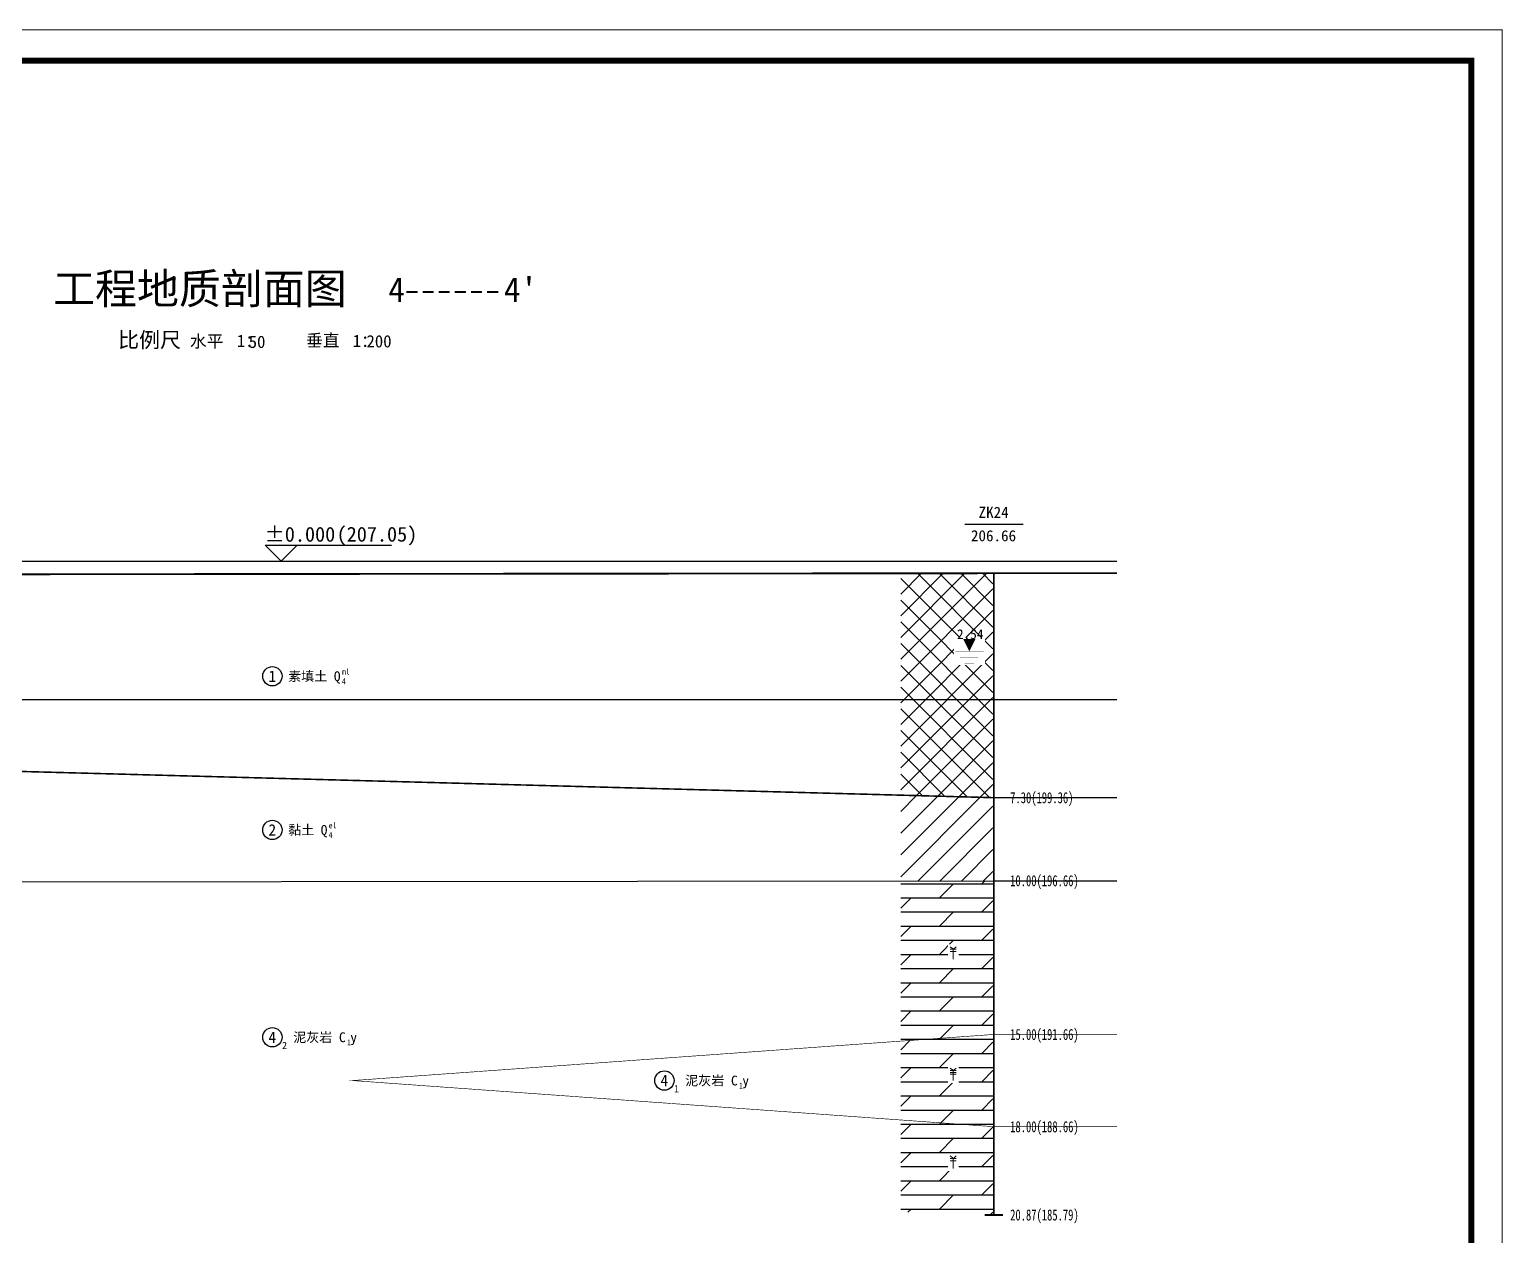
# Model space of a CAD drawing. Header units: millimetres. Extents: x -255 to 9196, y 129 to 426.
# Drawn here: x 1646.1 to 1885.6, y 230.3 to 426.4 of the extents above; entities that cross this region are included whole.
import ezdxf
from ezdxf.enums import TextEntityAlignment as Align

# ---------------------------------------------------------------- set-up
doc = ezdxf.new("R2010")
doc.units = ezdxf.units.MM
doc.linetypes.add('sx', pattern=[10, 5, 0, 5, 0])
for name, color, linetype in [('GiCAD_PouMian', 7, 'Continuous'), ('地质-图框', 7, 'Continuous'), ('地质-地层符号', 3, 'Continuous'), ('地质-地层线', 7, 'Continuous'), ('地质-地面线', 7, 'Continuous'), ('地质-填充花纹', 4, 'Continuous'), ('地质-文字', 7, 'Continuous'), ('地质-水位线', 5, 'Continuous'), ('地质-钻孔', 7, 'Continuous')]:
    doc.layers.add(name, color=color, linetype=linetype)
doc.layers.add('不打印', color=7, linetype='Continuous', plot=False)
doc.styles.add('LZ_FONTS_FS', font='simfang.ttf', dxfattribs={"width": 0.7})
doc.styles.add('LZ_PMT_LINE', font='', dxfattribs={"height": 2})
doc.styles.get("Standard").update_dxf_attribs({"font": 'simfang.ttf', "height": 2.5})
doc.styles.add('地下水位', font='', dxfattribs={"width": 0.7, "height": 1.58})
doc.styles.add('地层编号', font='', dxfattribs={"width": 0.7, "height": 1.85})
doc.styles.add('层底标注', font='', dxfattribs={"width": 0.7, "height": 1.8})
doc.styles.add('岩土名称', font='simfang.ttf', dxfattribs={"width": 0.7, "height": 1.55})
doc.styles.add('时代', font='', dxfattribs={"width": 0.7, "height": 1.6})
doc.styles.add('标题', font='simfang.ttf', dxfattribs={"width": 0.7, "height": 8})
doc.styles.add('钻孔标注', font='', dxfattribs={"width": 0.7, "height": 1.8})
doc.styles.get('LZ_PMT_LINE').set_extended_font_data('SimSun')
doc.styles.get('地下水位').set_extended_font_data('FangSong_GB2312')
doc.styles.get('地层编号').set_extended_font_data('FangSong_GB2312')
doc.styles.get('层底标注').set_extended_font_data('FangSong_GB2312')
doc.styles.get('时代').set_extended_font_data('FangSong_GB2312')
doc.styles.get('钻孔标注').set_extended_font_data('FangSong_GB2312')
doc.linetypes.add('bzhjcx', pattern='A,0.001,[2,XX1.shx,S=1,R=0,X=1,Y=0],-2', length=2.001)
doc.linetypes.add('swx', pattern='A,7,-1.5,["●",LZ_PMT_LINE,S=0.05,R=0,X=0,Y=0],-1.5', length=10)
pattern_1 = [(0, (0, 0), (0, 2.3), []), (45, (0, 0), (4e-16, 4.6), [3.252691, -6.505382])]

# ---------------------------------------------------------------- blocks, each defined once
blk = doc.blocks.new('FHzhong.dwg')
at = {"color": 1, "lineweight": 0}
for p, q in [((1.06, 1.62), (0.57, 2.04)), ((0.57, 1.62), (1.53, 1.62)), ((0.57, 1.25), (1.53, 1.25)), ((1.05, 0), (1.05, 1.62)), ((1.06, 1.62), (1.53, 2.04))]:
    blk.add_line(p, q, dxfattribs=at)
blk = doc.blocks.new('WipeoutBlock')
blk.add_wipeout([(0, 0), (0, 1), (1, 1), (1, 0)])
blk = doc.blocks.new('FHqiang.dwg')
at = {"color": 1, "lineweight": 0}
for p, q in [((1.06, 1.62), (0.57, 2.04)), ((0.57, 1.62), (1.53, 1.62)), ((0.57, 1.32), (1.53, 1.32)), ((0.57, 1.02), (1.53, 1.02)), ((1.05, 0), (1.05, 1.62)), ((1.06, 1.62), (1.53, 2.04))]:
    blk.add_line(p, q, dxfattribs=at)
blk = doc.blocks.new('shuiweifh')
at = {"linetype": 'swx'}
blk.add_wipeout([(-2.47, -2.24), (2.54, -2.24), (2.54, 2.22), (-2.47, 2.22)], dxfattribs=at).dxf.layer = '地质-水位线'
at = {"color": 5}
blk.add_lwpolyline([(0, 0, 0, 2, 0), (0, 2, 2, 2, 0)], format="xyseb", dxfattribs=at)
for points, const_width in [([(-2.25, 0.02), (2.32, 0.02)], 0.075), ([(-1.5, -1), (1.5, -1)], 0.075), ([(-0.75, -2), (0.75, -2)], 0.05)]:
    blk.add_lwpolyline(points, dxfattribs=dict(at, const_width=const_width))
blk = doc.blocks.new('GC24')
blk.add_wipeout([(-2.26, 6.01), (17.92, 6.01), (17.93, 2.69), (-2.15, 2.71), (-2.27, 2.72)])
blk.add_text('(207.05)', height=2.408).set_placement((9.01, 3.19))
blk.add_wipeout([(-2.8, 2.72), (2.91, 2.72), (0.06, -0.14), (0.06, -0.14)])
at = {"color": 3}
for p, q in [((0, 0), (-2.6, 2.6)), ((-2.6, 2.6), (17.93, 2.6)), ((0, 0), (2.59, 2.6))]:
    blk.add_line(p, q, dxfattribs=at)
blk.add_text('±0.000', height=2.408).set_placement((-2.69, 3.18))

msp = doc.modelspace()

# ---------------------------------------------------------------- hatches: boundary and pattern name
at = {"layer": '地质-填充花纹', "linetype": 'Continuous'}
h = msp.add_hatch(dxfattribs=at)
h.set_pattern_fill('GKSTT', scale=0.5, style=0, pattern_type=2)
h.set_pattern_definition([(45, (0, 0), (-1.767767, 1.767767), []), (135, (0, 0), (-1.767767, -1.767767), [])])
h.paths.add_polyline_path([(1802.71, 301.49), (1787.71, 301.9), (1787.71, 337.97), (1802.71, 337.99)])
h = msp.add_hatch(dxfattribs=at)
h.set_pattern_fill('GKNXT', scale=0.5, style=0, pattern_type=2)
h.set_pattern_definition([(45, (0, 0), (-1.767767, 1.767767), [])])
h.paths.add_polyline_path([(1802.71, 301.49), (1802.71, 287.99), (1787.71, 287.97), (1787.71, 301.9)])
h = msp.add_hatch(dxfattribs=at)
h.set_pattern_fill('GKNHY1', scale=0.5, style=0, pattern_type=2)
h.set_pattern_definition(pattern_1)
h.paths.add_polyline_path([(1802.71, 262.98), (1787.71, 261.9), (1787.71, 287.97), (1802.71, 287.99)])
h = msp.add_hatch(dxfattribs=at)
h.set_pattern_fill('GKNHY1', scale=0.5, style=0, pattern_type=2)
h.set_pattern_definition(pattern_1)
h.paths.add_polyline_path([(1802.71, 248), (1787.71, 249.08), (1787.71, 261.9), (1802.71, 262.98)])
h = msp.add_hatch(dxfattribs=at)
h.set_pattern_fill('GKNHY1', scale=0.5, style=0, pattern_type=2)
h.set_pattern_definition(pattern_1)
h.paths.add_polyline_path([(1802.71, 248), (1802.71, 233.64), (1787.71, 234.1), (1787.71, 249.08)])

# ---------------------------------------------------------------- linework, layer by layer
at = {"lineweight": 40, "elevation": -12.5}
for points in [[(1707.37, 383.73), (1709.12, 383.73)], [(1709.99, 383.73), (1711.75, 383.73)], [(1712.62, 383.73), (1714.37, 383.73)], [(1715.24, 383.73), (1717, 383.73)], [(1717.87, 383.73), (1719.62, 383.73)], [(1720.49, 383.73), (1722.24, 383.73)]]:
    msp.add_lwpolyline(points, dxfattribs=at)
at = {"color": 6, "linetype": 'swx', "const_width": 0.2, "flags": 128}
msp.add_lwpolyline([(1551.12, 317.44), (1822.87, 317.44)], dxfattribs=at)
at = {"layer": '地质-地层符号', "color": 7, "linetype": 'Continuous'}
for centre in [(1685.55, 321.24), (1685.55, 296.24), (1685.55, 262.53), (1749.29, 255.49)]:
    msp.add_ellipse(centre, major_axis=(0, 1.57), ratio=1, dxfattribs=at)
at = {"layer": '地质-地层线', "color": 4, "const_width": 0.25, "flags": 128}
msp.add_lwpolyline([(1551.11, 307.74), (1571.11, 307.74), (1802.86, 301.49), (1822.86, 301.49)], dxfattribs=at)
at = {"layer": '地质-地层线', "color": 4, "linetype": 'bzhjcx', "flags": 128}
msp.add_lwpolyline([(1551.11, 287.74), (1571.11, 287.74), (1802.86, 287.99), (1822.86, 287.99)], dxfattribs=at)
at = {"layer": '地质-地层线', "color": 2, "const_width": 0.1, "flags": 128}
msp.add_lwpolyline([(1822.86, 247.99), (1802.86, 247.99), (1698.58, 255.49), (1802.86, 262.99), (1822.86, 262.99)], dxfattribs=at)
at = {"layer": '地质-地面线', "color": 3, "linetype": 'Continuous', "const_width": 0.3}
msp.add_lwpolyline([(1551.11, 337.74), (1571.11, 337.74), (1802.86, 337.99), (1822.86, 337.99)], dxfattribs=at)
at = {"layer": '地质-钻孔', "color": 7, "linetype": 'Continuous'}
msp.add_line((1798.13, 345.99), (1807.6, 345.99), dxfattribs=at)
at = {"layer": '地质-钻孔', "color": 7, "linetype": 'sx', "const_width": 0.3, "flags": 128}
msp.add_lwpolyline([(1802.86, 337.99), (1802.86, 233.64)], dxfattribs=at)
at = {"layer": '地质-钻孔', "color": 7, "linetype": 'Continuous', "const_width": 0.3, "flags": 128}
msp.add_lwpolyline([(1801.36, 233.64), (1804.36, 233.64)], dxfattribs=at)

# ---------------------------------------------------------------- texts
at = {"style": 'LZ_FONTS_FS'}
msp.add_text('4', height=4, dxfattribs=at).set_placement((1707.11, 382.09, -12.5), align=Align.RIGHT)
for s, height, p in [("4'", 4, (1723.19, 382.1, -12.5)), ('比例尺', 2.5, (1660.47, 374.69, -12.5)), ('水平', 2, (1672.14, 374.71, -12.5)), ('1：', 2, (1679.78, 374.78, -12.5)), ('50', 2, (1681.7, 374.62, -12.5)), ('垂直', 2, (1691.02, 374.86, -12.5)), ('1：', 2, (1698.6, 374.77, -12.5)), ('200', 2, (1700.85, 374.71, -12.5))]:
    msp.add_text(s, height=height, dxfattribs=at).set_placement(p)
at = {"layer": 'GiCAD_PouMian', "color": 7, "style": '标题'}
msp.add_text('工程地质剖面图', height=5, dxfattribs=at).set_placement((1649.9, 381.77))
at = {"layer": '地质-地层符号', "color": 7, "linetype": 'Continuous'}
for s, height, style, p in [('1', 1.85, '地层编号', (1684.91, 320.32)), ('素填土', 1.55, '岩土名称', (1688.12, 320.47)), ('Q', 1.6, '时代', (1695.55, 320.44)), ('2', 1.85, '地层编号', (1684.91, 295.32)), ('黏土', 1.55, '岩土名称', (1688.12, 295.47)), ('Q', 1.6, '时代', (1693.41, 295.44)), ('泥灰岩', 1.55, '岩土名称', (1688.95, 261.75)), ('4', 1.85, '地层编号', (1684.91, 261.6)), ('2', 1.2, '地层编号', (1687.12, 260.6)), ('C', 1.6, '时代', (1696.38, 261.73)), ('y', 1.6, '时代', (1698.22, 261.73)), ('4', 1.85, '地层编号', (1748.65, 254.57)), ('泥灰岩', 1.55, '岩土名称', (1752.68, 254.72)), ('C', 1.6, '时代', (1760.12, 254.69)), ('1', 1.2, '地层编号', (1750.85, 253.57)), ('y', 1.6, '时代', (1761.96, 254.69))]:
    msp.add_text(s, height=height, dxfattribs=dict(at, style=style)).set_placement(p)
at = {"layer": '地质-地层符号', "color": 7, "linetype": 'Continuous', "style": '时代', "width": 0.8}
for s, p in [('ml', (1696.86, 321.51)), ('4', (1696.86, 319.94)), ('el', (1694.71, 296.51)), ('4', (1694.71, 294.94)), ('1', (1697.69, 261.23)), ('1', (1761.42, 254.19))]:
    msp.add_text(s, height=0.96, dxfattribs=at).set_placement(p)
at = {"layer": '地质-文字', "color": 7, "linetype": 'Continuous', "style": '层底标注', "width": 0.7}
for s, p in [('7.30(199.36)', (1805.51, 300.59)), ('10.00(196.66)', (1805.51, 287.09)), ('15.00(191.66)', (1805.51, 262.09)), ('18.00(188.66)', (1805.51, 247.09)), ('20.87(185.79)', (1805.51, 232.74))]:
    msp.add_text(s, height=1.8, dxfattribs=at).set_placement(p)
at = {"layer": '地质-钻孔', "color": 7, "linetype": 'Continuous', "style": '钻孔标注'}
for s, p in [('ZK24', (1800.37, 346.99)), ('206.66', (1799.13, 343.19))]:
    msp.add_text(s, height=1.8, dxfattribs=at).set_placement(p)

# ---------------------------------------------------------------- next in the draw order: block references
at = {"layer": '地质-填充花纹', "linetype": 'Continuous', "xscale": 1.762031016556466}
for p, yscale in [((1795.38, 274.82), 2.838761826268114), ((1795.38, 255.09), 2.838761826268143), ((1795.38, 240.81), 2.838761826268114)]:
    msp.add_blockref('WipeoutBlock', p, dxfattribs=dict(at, yscale=yscale))

# ---------------------------------------------------------------- next in the draw order: linework, layer by layer
at = {"layer": '不打印', "linetype": 'Continuous', "const_width": 0.15}
msp.add_lwpolyline([(1465.49, 129.34), (1885.49, 129.34), (1885.49, 426.34), (1465.49, 426.34), (1465.49, 129.34)], dxfattribs=at)
at = {"layer": '地质-图框', "linetype": 'Continuous', "const_width": 1}
msp.add_lwpolyline([(1470.49, 134.34), (1880.49, 134.34), (1880.49, 421.34), (1470.49, 421.34), (1470.49, 134.34), (1880.49, 134.34)], dxfattribs=at)

# ---------------------------------------------------------------- next in the draw order: block references
at = {"layer": '地质-填充花纹', "linetype": 'Continuous'}
for name, p in [('FHzhong.dwg', (1795.21, 275.21)), ('FHqiang.dwg', (1795.21, 255.49)), ('FHzhong.dwg', (1795.21, 241.21))]:
    msp.add_blockref(name, p, dxfattribs=at)

# ---------------------------------------------------------------- next in the draw order: block references
at = {"linetype": 'Continuous'}
msp.add_blockref('GC24', (1686.99, 339.94), dxfattribs=at)
at = {"layer": '地质-水位线', "color": 7, "linetype": 'swx'}
msp.add_blockref('shuiweifh', (1798.86, 325.29), dxfattribs=at)

# ---------------------------------------------------------------- next in the draw order: linework, layer by layer
at = {"layer": '地质-水位线', "color": 5, "linetype": 'swx', "const_width": 0.2, "flags": 128}
msp.add_lwpolyline([(1551.11, 339.94), (1822.87, 339.94)], dxfattribs=at)

# ---------------------------------------------------------------- next in the draw order: texts
at = {"layer": '地质-水位线', "color": 5, "linetype": 'swx', "style": '地下水位'}
msp.add_text('2.54', height=1.58, dxfattribs=at).set_placement((1796.86, 327.29))

doc.saveas('drawing.dxf')
